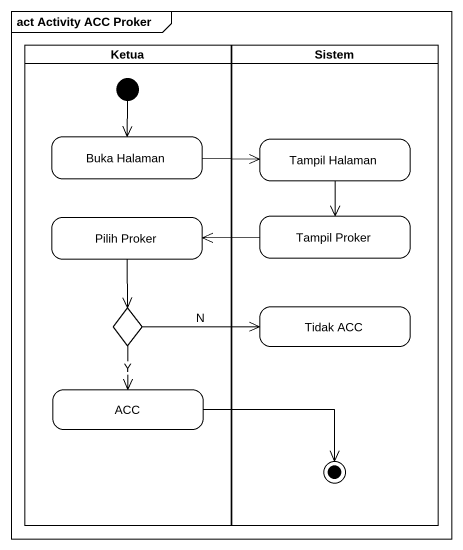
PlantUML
@startuml
mainframe act Activity ACC Proker
hide empty description
state Ketua <<partition>> {
  state "Buka Halaman" as Buka_Halaman
  state "Pilih Proker" as Pilih_Proker
  state choice1 <<choice>>
  state ACC
  [*] --> Buka_Halaman
}
state Sistem <<partition>> {
  state "Tampil Halaman" as Tampil_Halaman
  state "Tampil Proker" as Tampil_Proker
  state "Tidak ACC" as Tidak_ACC
  state final1 <<end>>
}
Buka_Halaman -right-> Tampil_Halaman
Tampil_Halaman --> Tampil_Proker
Pilih_Proker --> choice1
Tampil_Proker -left-> Pilih_Proker
choice1 -right-> Tidak_ACC : N
choice1 --> ACC : Y
ACC -right-> final1
@enduml
